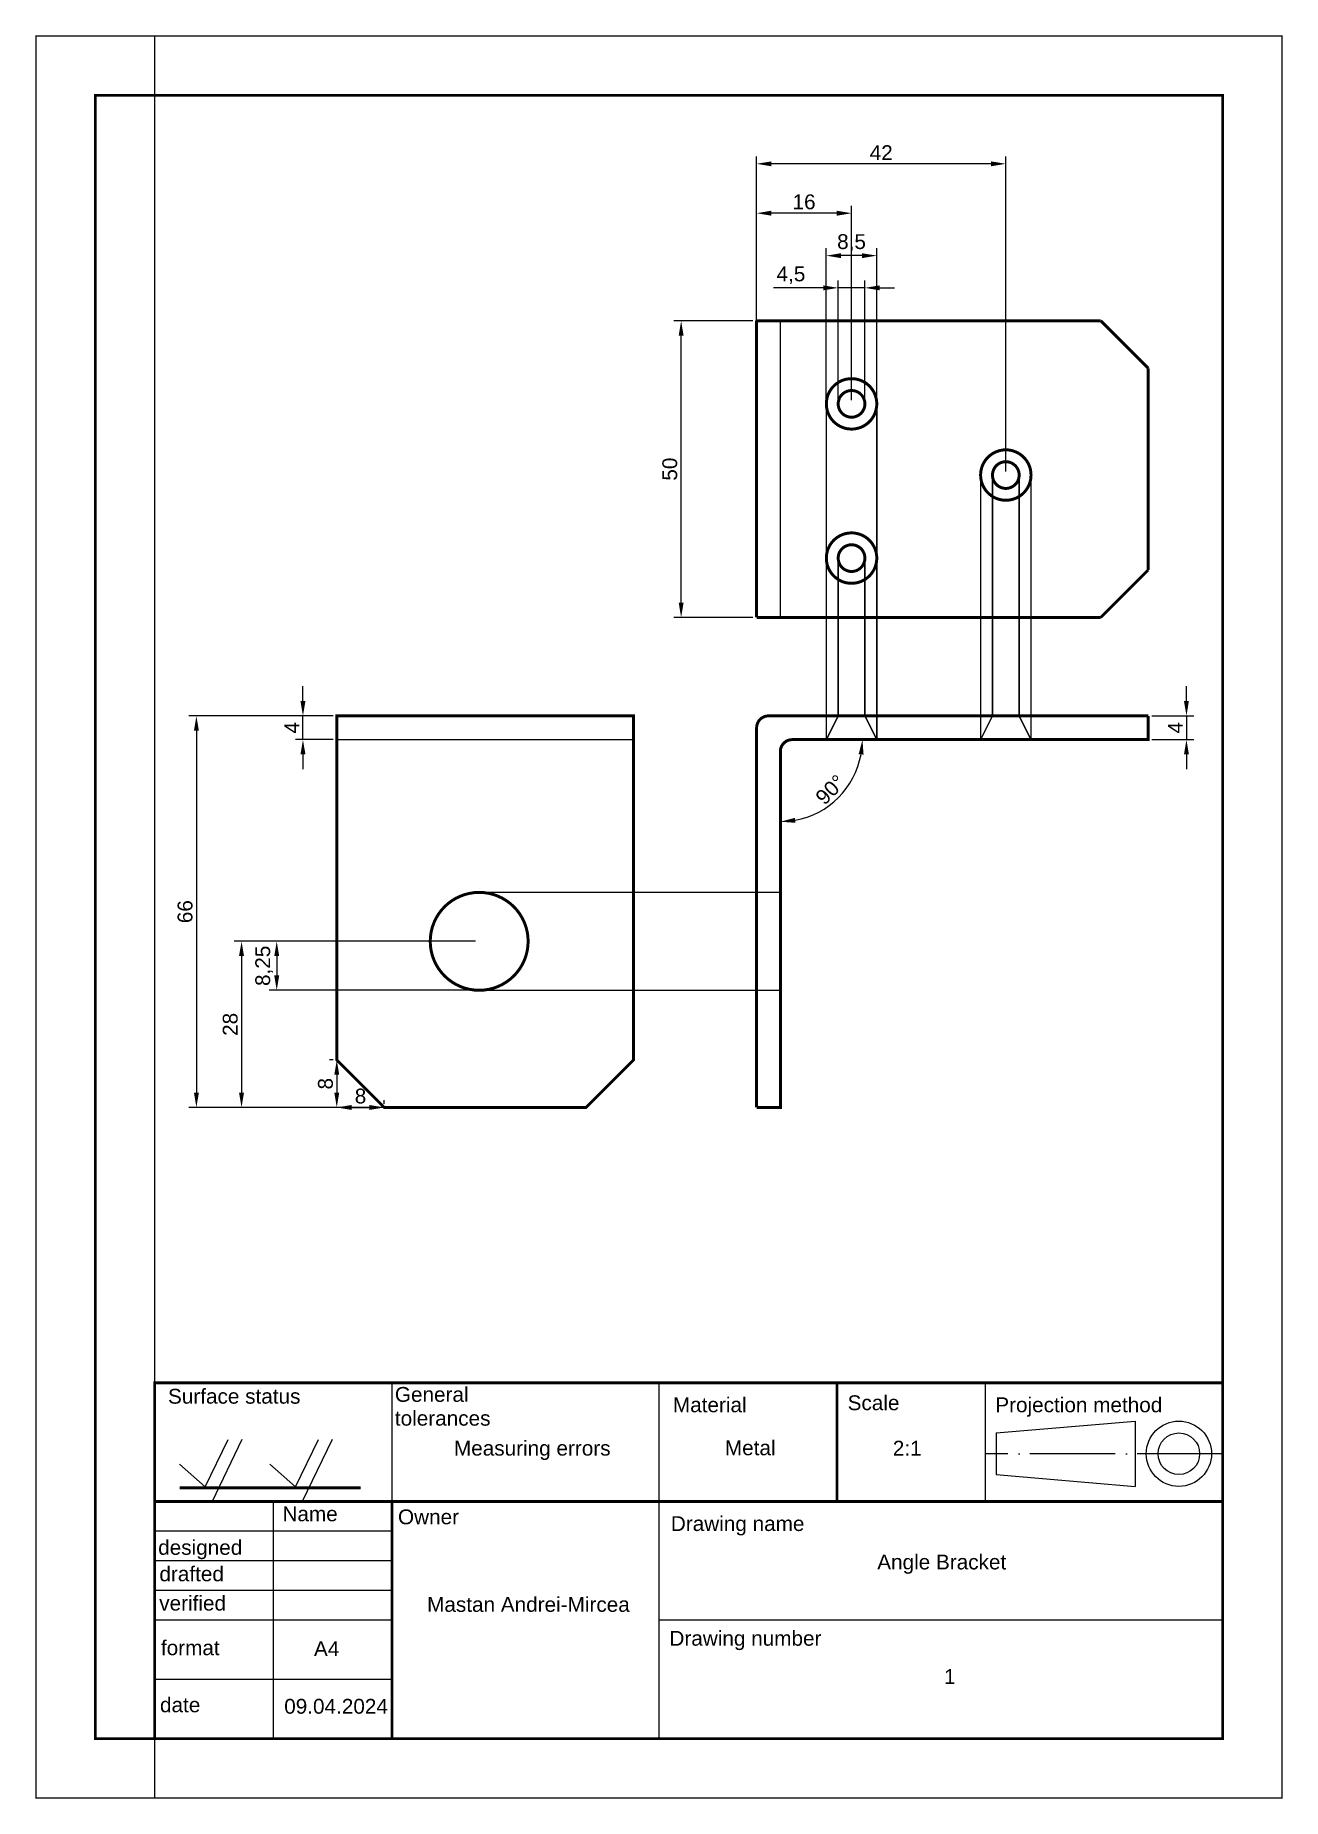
# Model space of a CAD drawing. Header units: millimetres. Extents: x 0 to 210, y 0 to 297.
import ezdxf

# ---------------------------------------------------------------- set-up
doc = ezdxf.new("R2010")
doc.units = ezdxf.units.MM
doc.linetypes.add('ACAD_ISO02W100', pattern=[15, 12, -3])
doc.linetypes.add('ACAD_ISO04W100', pattern=[30, 24, -3, 0, -3])
doc.styles.get("Standard").update_dxf_attribs({"font": 'arial.ttf'})
doc.dimstyles.new('ISO-25', dxfattribs={"dimtxt": 2.5, "dimasz": 2.5, "dimexe": 1.25, "dimexo": 0.625, "dimtad": 1, "dimtxsty": 'Standard', "dimcen": 2.5, "dimadec": 0, "dimazin": 0, "dimtfac": 1, "dimtmove": 0, "dimatfit": 3, "dimfxl": 1, "dimarcsym": 0})

# ---------------------------------------------------------------- blocks, each defined once
blk = doc.blocks.new('*D2')
at = {"color": 0, "lineweight": -2, "transparency": 16777216}
for p, q in [((120.83, 248.99), (107.48, 248.99)), ((108.73, 201.49), (108.73, 246.49)), ((120.83, 198.99), (107.48, 198.99))]:
    blk.add_line(p, q, dxfattribs=at)
at = {"color": 0, "transparency": 16777216}
for points in [[(108.32, 246.49), (109.15, 246.49), (108.73, 248.99)], [(108.32, 201.49), (109.15, 201.49), (108.73, 198.99)]]:
    blk.add_solid(points, dxfattribs=at)
at = {"layer": 'Defpoints', "color": 0, "transparency": 16777216}
for p in [(108.73, 248.99), (121.45, 248.99), (121.45, 198.99)]:
    blk.add_point(p, dxfattribs=at)
at = {"color": 0, "transparency": 16777216, "insert": (106.83, 223.99), "char_height": 2.5, "attachment_point": 5, "rotation": 90}
blk.add_mtext('50', dxfattribs=at)
blk = doc.blocks.new('*D3')
at = {"color": 0, "lineweight": -2, "transparency": 16777216}
for p, q in [((50.07, 182.4), (25.78, 182.4)), ((27.03, 179.9), (27.03, 118.9)), ((50.07, 116.4), (25.78, 116.4))]:
    blk.add_line(p, q, dxfattribs=at)
at = {"color": 0, "transparency": 16777216}
for points in [[(26.62, 179.9), (27.45, 179.9), (27.03, 182.4)], [(26.62, 118.9), (27.45, 118.9), (27.03, 116.4)]]:
    blk.add_solid(points, dxfattribs=at)
at = {"layer": 'Defpoints', "color": 0, "transparency": 16777216}
for p in [(50.69, 182.4), (27.03, 116.4), (50.69, 116.4)]:
    blk.add_point(p, dxfattribs=at)
at = {"color": 0, "transparency": 16777216, "insert": (25.13, 149.4), "char_height": 2.5, "attachment_point": 5, "rotation": 90}
blk.add_mtext('66', dxfattribs=at)
blk = doc.blocks.new('*D4')
at = {"color": 0, "lineweight": -2, "transparency": 16777216}
for p, q in [((50.07, 124.4), (49.44, 124.4)), ((50.69, 121.9), (50.69, 118.9)), ((50.07, 116.4), (49.44, 116.4))]:
    blk.add_line(p, q, dxfattribs=at)
at = {"color": 0, "transparency": 16777216}
for points in [[(50.28, 121.9), (51.11, 121.9), (50.69, 124.4)], [(50.28, 118.9), (51.11, 118.9), (50.69, 116.4)]]:
    blk.add_solid(points, dxfattribs=at)
at = {"layer": 'Defpoints', "color": 0, "transparency": 16777216}
for p in [(50.69, 124.4), (50.69, 116.4), (50.69, 116.4)]:
    blk.add_point(p, dxfattribs=at)
at = {"color": 0, "transparency": 16777216, "insert": (48.79, 120.4), "char_height": 2.5, "attachment_point": 5, "rotation": 90}
blk.add_mtext('8', dxfattribs=at)
blk = doc.blocks.new('*D6')
at = {"color": 0, "lineweight": -2, "transparency": 16777216}
for p, q in [((50.69, 117.02), (50.69, 117.65)), ((53.19, 116.4), (56.19, 116.4)), ((58.69, 117.02), (58.69, 117.65))]:
    blk.add_line(p, q, dxfattribs=at)
at = {"color": 0, "transparency": 16777216}
for points in [[(53.19, 116.81), (53.19, 115.98), (50.69, 116.4)], [(56.19, 116.81), (56.19, 115.98), (58.69, 116.4)]]:
    blk.add_solid(points, dxfattribs=at)
at = {"layer": 'Defpoints', "color": 0, "transparency": 16777216}
for p in [(50.69, 116.4), (58.69, 116.4), (58.69, 116.4)]:
    blk.add_point(p, dxfattribs=at)
at = {"color": 0, "transparency": 16777216, "insert": (54.69, 118.3), "char_height": 2.5, "attachment_point": 5}
blk.add_mtext('8', dxfattribs=at)
blk = doc.blocks.new('*D7')
at = {"color": 0, "lineweight": -2, "transparency": 16777216}
for p, q in [((44.99, 184.9), (44.99, 187.4)), ((50.07, 182.4), (43.74, 182.4)), ((44.99, 178.4), (44.99, 182.4)), ((50.07, 178.4), (43.74, 178.4)), ((44.99, 175.9), (44.99, 173.4))]:
    blk.add_line(p, q, dxfattribs=at)
at = {"color": 0, "transparency": 16777216}
for points in [[(44.57, 184.9), (45.41, 184.9), (44.99, 182.4)], [(44.57, 175.9), (45.41, 175.9), (44.99, 178.4)]]:
    blk.add_solid(points, dxfattribs=at)
at = {"layer": 'Defpoints', "color": 0, "transparency": 16777216}
for p in [(44.99, 182.4), (50.69, 182.4), (50.69, 178.4)]:
    blk.add_point(p, dxfattribs=at)
at = {"color": 0, "transparency": 16777216, "insert": (43.11, 180.4), "char_height": 2.5, "attachment_point": 5, "rotation": 90}
blk.add_mtext('4', dxfattribs=at)
blk = doc.blocks.new('*D8')
at = {"color": 0, "lineweight": -2, "transparency": 16777216}
for p, q in [((193.9, 184.9), (193.9, 187.4)), ((188.08, 182.4), (195.15, 182.4)), ((193.9, 182.4), (193.9, 178.4)), ((188.08, 178.4), (195.15, 178.4)), ((193.9, 175.9), (193.9, 173.4))]:
    blk.add_line(p, q, dxfattribs=at)
at = {"color": 0, "transparency": 16777216}
for points in [[(193.48, 184.9), (194.31, 184.9), (193.9, 182.4)], [(193.48, 175.9), (194.31, 175.9), (193.9, 178.4)]]:
    blk.add_solid(points, dxfattribs=at)
at = {"layer": 'Defpoints', "color": 0, "transparency": 16777216}
for p in [(187.45, 182.4), (187.45, 178.4), (193.9, 178.4)]:
    blk.add_point(p, dxfattribs=at)
at = {"color": 0, "transparency": 16777216, "insert": (192.02, 180.4), "char_height": 2.5, "attachment_point": 5, "rotation": 90}
blk.add_mtext('4', dxfattribs=at)
blk = doc.blocks.new('*D9')
at = {"color": 0, "lineweight": -2, "transparency": 16777216}
blk.add_arc((125.45, 178.4), 13.83, 280.3684, 349.6316, dxfattribs=at)
at = {"color": 0, "transparency": 16777216}
for points in [[(138.65, 175.95), (139.48, 175.87), (139.29, 178.4)], [(127.98, 164.38), (127.91, 165.21), (125.45, 164.56)]]:
    blk.add_solid(points, dxfattribs=at)
at = {"layer": 'Defpoints', "color": 0, "transparency": 16777216}
for p in [(127.45, 178.4), (187.45, 178.4), (125.45, 176.4), (132.37, 166.42), (125.45, 116.4)]:
    blk.add_point(p, dxfattribs=at)
at = {"color": 0, "transparency": 16777216, "insert": (133.89, 169.96), "char_height": 2.5, "attachment_point": 5, "rotation": 45}
blk.add_mtext('90°', dxfattribs=at)
blk = doc.blocks.new('*D10')
at = {"color": 0, "lineweight": -2, "transparency": 16777216}
for p, q in [((74.07, 144.4), (33.39, 144.4)), ((34.64, 141.9), (34.64, 118.9)), ((74.07, 116.4), (33.39, 116.4))]:
    blk.add_line(p, q, dxfattribs=at)
at = {"color": 0, "transparency": 16777216}
for points in [[(34.22, 141.9), (35.06, 141.9), (34.64, 144.4)], [(34.22, 118.9), (35.06, 118.9), (34.64, 116.4)]]:
    blk.add_solid(points, dxfattribs=at)
at = {"layer": 'Defpoints', "color": 0, "transparency": 16777216}
for p in [(74.69, 144.4), (34.64, 116.4), (74.69, 116.4)]:
    blk.add_point(p, dxfattribs=at)
at = {"color": 0, "transparency": 16777216, "insert": (32.74, 130.4), "char_height": 2.5, "attachment_point": 5, "rotation": 90}
blk.add_mtext('28', dxfattribs=at)
blk = doc.blocks.new('*D12')
at = {"color": 0, "lineweight": -2, "transparency": 16777216}
for p, q in [((74.07, 144.4), (39.32, 144.4)), ((40.57, 141.9), (40.57, 138.65)), ((74.07, 136.15), (39.32, 136.15))]:
    blk.add_line(p, q, dxfattribs=at)
at = {"color": 0, "transparency": 16777216}
for points in [[(40.15, 141.9), (40.99, 141.9), (40.57, 144.4)], [(40.15, 138.65), (40.99, 138.65), (40.57, 136.15)]]:
    blk.add_solid(points, dxfattribs=at)
at = {"layer": 'Defpoints', "color": 0, "transparency": 16777216}
for p in [(74.69, 144.4), (40.57, 136.15), (74.69, 136.15)]:
    blk.add_point(p, dxfattribs=at)
at = {"color": 0, "transparency": 16777216, "insert": (38.44, 140.27), "char_height": 2.5, "attachment_point": 5, "rotation": 90}
blk.add_mtext('8,25', dxfattribs=at)
blk = doc.blocks.new('*D15')
at = {"color": 0, "lineweight": -2, "transparency": 16777216}
for p, q in [((133.2, 235.62), (133.2, 261.23)), ((139.2, 259.98), (135.7, 259.98)), ((141.7, 235.62), (141.7, 261.23))]:
    blk.add_line(p, q, dxfattribs=at)
at = {"color": 0, "transparency": 16777216}
for points in [[(135.7, 260.39), (135.7, 259.56), (133.2, 259.98)], [(139.2, 260.39), (139.2, 259.56), (141.7, 259.98)]]:
    blk.add_solid(points, dxfattribs=at)
at = {"layer": 'Defpoints', "color": 0, "transparency": 16777216}
for p in [(133.2, 259.98), (133.2, 234.99), (141.7, 234.99)]:
    blk.add_point(p, dxfattribs=at)
at = {"color": 0, "transparency": 16777216, "insert": (137.45, 262.11), "char_height": 2.5, "attachment_point": 5}
blk.add_mtext('8,5', dxfattribs=at)
blk = doc.blocks.new('*D16')
at = {"color": 0, "lineweight": -2, "transparency": 16777216}
for p, q in [((135.2, 235.62), (135.2, 255.8)), ((139.7, 235.62), (139.7, 255.8)), ((132.7, 254.55), (124.28, 254.55)), ((139.7, 254.55), (135.2, 254.55)), ((142.2, 254.55), (144.7, 254.55))]:
    blk.add_line(p, q, dxfattribs=at)
at = {"color": 0, "transparency": 16777216}
for points in [[(132.7, 254.96), (132.7, 254.13), (135.2, 254.55)], [(142.2, 254.96), (142.2, 254.13), (139.7, 254.55)]]:
    blk.add_solid(points, dxfattribs=at)
at = {"layer": 'Defpoints', "color": 0, "transparency": 16777216}
for p in [(135.2, 254.55), (135.2, 234.99), (139.7, 234.99)]:
    blk.add_point(p, dxfattribs=at)
at = {"color": 0, "transparency": 16777216, "insert": (127.24, 256.67), "char_height": 2.5, "attachment_point": 5}
blk.add_mtext('4,5', dxfattribs=at)
blk = doc.blocks.new('*D17')
at = {"color": 0, "lineweight": -2, "transparency": 16777216}
for p, q in [((121.45, 235.62), (121.45, 268.38)), ((137.45, 235.62), (137.45, 268.38)), ((134.95, 267.13), (123.95, 267.13))]:
    blk.add_line(p, q, dxfattribs=at)
at = {"color": 0, "transparency": 16777216}
for points in [[(123.95, 267.55), (123.95, 266.71), (121.45, 267.13)], [(134.95, 267.55), (134.95, 266.71), (137.45, 267.13)]]:
    blk.add_solid(points, dxfattribs=at)
at = {"layer": 'Defpoints', "color": 0, "transparency": 16777216}
for p in [(121.45, 267.13), (121.45, 234.99), (137.45, 234.99)]:
    blk.add_point(p, dxfattribs=at)
at = {"color": 0, "transparency": 16777216, "insert": (129.45, 269.03), "char_height": 2.5, "attachment_point": 5}
blk.add_mtext('16', dxfattribs=at)
blk = doc.blocks.new('*D18')
at = {"color": 0, "lineweight": -2, "transparency": 16777216}
for p, q in [((121.45, 223.62), (121.45, 276.71)), ((163.45, 223.62), (163.45, 276.71)), ((160.95, 275.46), (123.95, 275.46))]:
    blk.add_line(p, q, dxfattribs=at)
at = {"color": 0, "transparency": 16777216}
for points in [[(123.95, 275.87), (123.95, 275.04), (121.45, 275.46)], [(160.95, 275.87), (160.95, 275.04), (163.45, 275.46)]]:
    blk.add_solid(points, dxfattribs=at)
at = {"layer": 'Defpoints', "color": 0, "transparency": 16777216}
for p in [(121.45, 275.46), (121.45, 222.99), (163.45, 222.99)]:
    blk.add_point(p, dxfattribs=at)
at = {"color": 0, "transparency": 16777216, "insert": (142.45, 277.34), "char_height": 2.5, "attachment_point": 5}
blk.add_mtext('42', dxfattribs=at)

msp = doc.modelspace()

# ---------------------------------------------------------------- linework, layer by layer
for p, q in [((161.842, 61.528), (185.276, 63.528)), ((185.276, 63.528), (185.276, 52.528)), ((28.536, 52.423), (32.398, 60.423)), ((34.697, 60.423), (29.665, 50)), ((43.735, 52.423), (47.598, 60.423)), ((49.896, 60.423), (44.864, 50)), ((161.842, 61.528), (161.842, 54.528)), ((24.188, 56.256), (28.536, 52.423)), ((39.388, 56.256), (43.735, 52.423)), ((161.842, 54.528), (185.276, 52.528))]:
    msp.add_line(p, q)
at = {"linetype": 'ACAD_ISO04W100', "ltscale": 0.6}
msp.add_line((200, 58.028), (160, 58.028), dxfattribs=at)
for points, const_width in [([(0, 0), (210, 0), (210, 297), (0, 297), (0, 0)], 0.25), ([(20, 0), (20, 297)], 0.25), ([(10, 10), (10, 287), (200, 287), (200, 10), (10, 10)], 0.5), ([(20, 10), (20, 70), (20, 10), (20, 70), (200, 70), (135, 70), (135, 50), (20, 50), (200, 50), (60, 50), (60, 10)], 0.5), ([(60, 50), (60, 70), (105, 70), (105, 50), (105, 10), (105, 30), (200, 30), (105, 30), (105, 50), (160, 50), (160, 70)], 0.25), ([(24.188, 52.256), (54.713, 52.256)], 0.5), ([(40, 20), (40, 10), (40, 20), (60, 20), (20, 20), (40, 20), (40, 30), (60, 30), (20, 30), (40, 30), (40, 35), (60, 35), (20, 35), (40, 35), (40, 40), (60, 40), (20, 40), (40, 40), (40, 45), (60, 45), (20, 45), (40, 45), (40, 50)], 0.25)]:
    msp.add_lwpolyline(points, dxfattribs=dict(const_width=const_width))
at = {"lineweight": 50, "const_width": 0.5}
for points in [[(121.454, 198.994), (121.454, 248.994)], [(121.454, 248.994), (179.454, 248.994)], [(179.454, 248.994), (187.454, 240.994)], [(187.454, 240.994), (187.454, 206.994)], [(187.454, 206.994), (179.454, 198.994)], [(179.454, 198.994), (121.454, 198.994)]]:
    msp.add_lwpolyline(points, dxfattribs=at)
at = {"linetype": 'ACAD_ISO02W100', "ltscale": 0.3, "const_width": 0.25}
for points in [[(125.454, 248.994), (125.454, 198.994)], [(50.694, 178.398), (100.694, 178.398)]]:
    msp.add_lwpolyline(points, dxfattribs=at)
at = {"const_width": 0.5}
for points in [[(133.204, 234.994, 1), (141.704, 234.994, 1)], [(135.204, 234.994, 1), (139.704, 234.994, 1)], [(159.204, 222.994, 1), (167.704, 222.994, 1)], [(161.204, 222.994, 1), (165.704, 222.994, 1)], [(133.204, 208.994, 1), (141.704, 208.994, 1)], [(135.204, 208.994, 1), (139.704, 208.994, 1)], [(66.444, 144.398, 1), (82.944, 144.398, 1)]]:
    msp.add_lwpolyline(points, format="xyb", close=True, dxfattribs=at)
at = {"linetype": 'ACAD_ISO02W100', "ltscale": 0.1, "const_width": 0.25}
for points in [[(133.204, 208.994), (133.204, 234.994)], [(141.704, 234.994), (141.704, 208.994)], [(159.204, 222.994), (159.204, 178.398)], [(161.204, 222.994), (161.204, 182.398)], [(165.704, 222.994), (165.704, 182.398)], [(167.704, 222.994), (167.704, 178.398)], [(133.204, 208.994), (133.204, 178.398)], [(135.204, 208.994), (135.204, 182.398)], [(139.704, 208.994), (139.704, 182.398)], [(141.704, 208.994), (141.704, 178.398)], [(133.204, 178.398), (135.204, 182.398)], [(139.704, 182.398), (141.704, 178.398)], [(161.204, 182.398), (159.204, 178.398)], [(165.704, 182.398), (167.704, 178.398)], [(74.694, 152.648), (125.454, 152.648)], [(74.694, 136.148), (125.454, 136.148)]]:
    msp.add_lwpolyline(points, dxfattribs=at)
at = {"const_width": 0.5}
msp.add_lwpolyline([(50.694, 182.398), (100.694, 182.398), (100.694, 124.398), (92.694, 116.398), (58.694, 116.398), (50.694, 124.398)], close=True, dxfattribs=at)
for points in [[(121.454, 116.398), (121.454, 180.398, -0.4142136), (123.454, 182.398), (187.454, 182.398)], [(187.454, 182.398), (187.454, 178.398), (127.454, 178.398, 0.4142136), (125.454, 176.398), (125.454, 116.398), (121.454, 116.398)]]:
    msp.add_lwpolyline(points, format="xyb", dxfattribs=at)
for radius in [5.5, 3.5]:
    msp.add_circle((192.621, 58.028), radius)

# ---------------------------------------------------------------- texts
for s, p in [('Surface status', (22.245, 66.466)), ('General', (60.483, 66.777)), ('Material', (107.349, 65.023)), ('Scale', (136.794, 65.369)), ('Projection method', (161.679, 65.023)), ('tolerances', (60.483, 62.761)), ('Measuring errors', (70.442, 57.717)), ('Metal', (116.108, 57.778)), ('2:1', (144.412, 57.717)), ('Name', (41.539, 46.648)), ('Owner', (61.01, 46.135)), ('Drawing name', (107, 45)), ('designed', (20.591, 40.989)), ('drafted', (20.797, 36.535)), ('Angle Bracket', (141.783, 38.529)), ('verified', (20.768, 31.595)), ('Mastan Andrei-Mircea', (65.918, 31.379)), ('Drawing number', (106.76, 25.666)), ('format', (21.054, 24.073)), ('A4', (46.845, 23.924)), ('1', (153.032, 19.219)), ('date', (20.899, 14.45)), ('09.04.2024', (41.832, 14.208))]:
    msp.add_text(s, height=2.5).set_placement(p)

# ---------------------------------------------------------------- dimensions: what is measured, and where the dimension line sits
for base, p1, p2, picture, middle in [((121.454, 275.456), (163.454, 222.994), (121.454, 222.994), '*D18', (142.454, 277.336)), ((121.454, 267.129), (137.454, 234.994), (121.454, 234.994), '*D17', (129.454, 269.03)), ((133.204, 259.978), (141.704, 234.994), (133.204, 234.994), '*D15', (137.454, 262.106)), ((135.204, 254.547), (139.704, 234.994), (135.204, 234.994), '*D16', (127.243, 256.67)), ((58.694, 116.398), (50.694, 116.398), (58.694, 116.398), '*D6', (54.694, 118.3))]:
    dim = msp.add_linear_dim(base=base, p1=p1, p2=p2, dimstyle='ISO-25')
    dim.commit()
    dim.dimension.update_dxf_attribs({"geometry": picture, "text_midpoint": middle})
for base, p1, p2, picture, middle in [((108.734, 248.994), (121.454, 198.994), (121.454, 248.994), '*D2', (106.832, 223.994)), ((44.989, 182.398), (50.694, 178.398), (50.694, 182.398), '*D7', (43.114, 180.398)), ((193.895, 178.398), (187.454, 182.398), (187.454, 178.398), '*D8', (192.02, 180.398)), ((40.569, 136.148), (74.694, 144.398), (74.694, 136.148), '*D12', (38.441, 140.273)), ((50.694, 116.398), (50.694, 124.398), (50.694, 116.398), '*D4', (48.793, 120.398))]:
    dim = msp.add_linear_dim(base=base, p1=p1, p2=p2, angle=90, dimstyle='ISO-25')
    dim.commit()
    dim.dimension.update_dxf_attribs({"geometry": picture, "text_midpoint": middle})
for base, p1, p2, picture, middle in [((27.033, 116.398), (50.694, 182.398), (50.694, 116.398), '*D3', (27.033, 149.398)), ((34.642, 116.398), (74.694, 144.398), (74.694, 116.398), '*D10', (34.642, 130.398))]:
    dim = msp.add_linear_dim(base=base, p1=p1, p2=p2, angle=90, dimstyle='ISO-25')
    dim.commit()
    dim.dimension.update_dxf_attribs({"geometry": picture, "text_midpoint": middle, "dimtype": 160})
dim = msp.add_angular_dim_2l(base=(132.37, 166.418), line1=((187.454, 178.398), (127.454, 178.398)), line2=((125.454, 176.398), (125.454, 116.398)), dimstyle='ISO-25')
dim.commit()
dim.dimension.update_dxf_attribs({"geometry": '*D9', "text_midpoint": (133.891, 169.961)})

doc.saveas('drawing.dxf')
